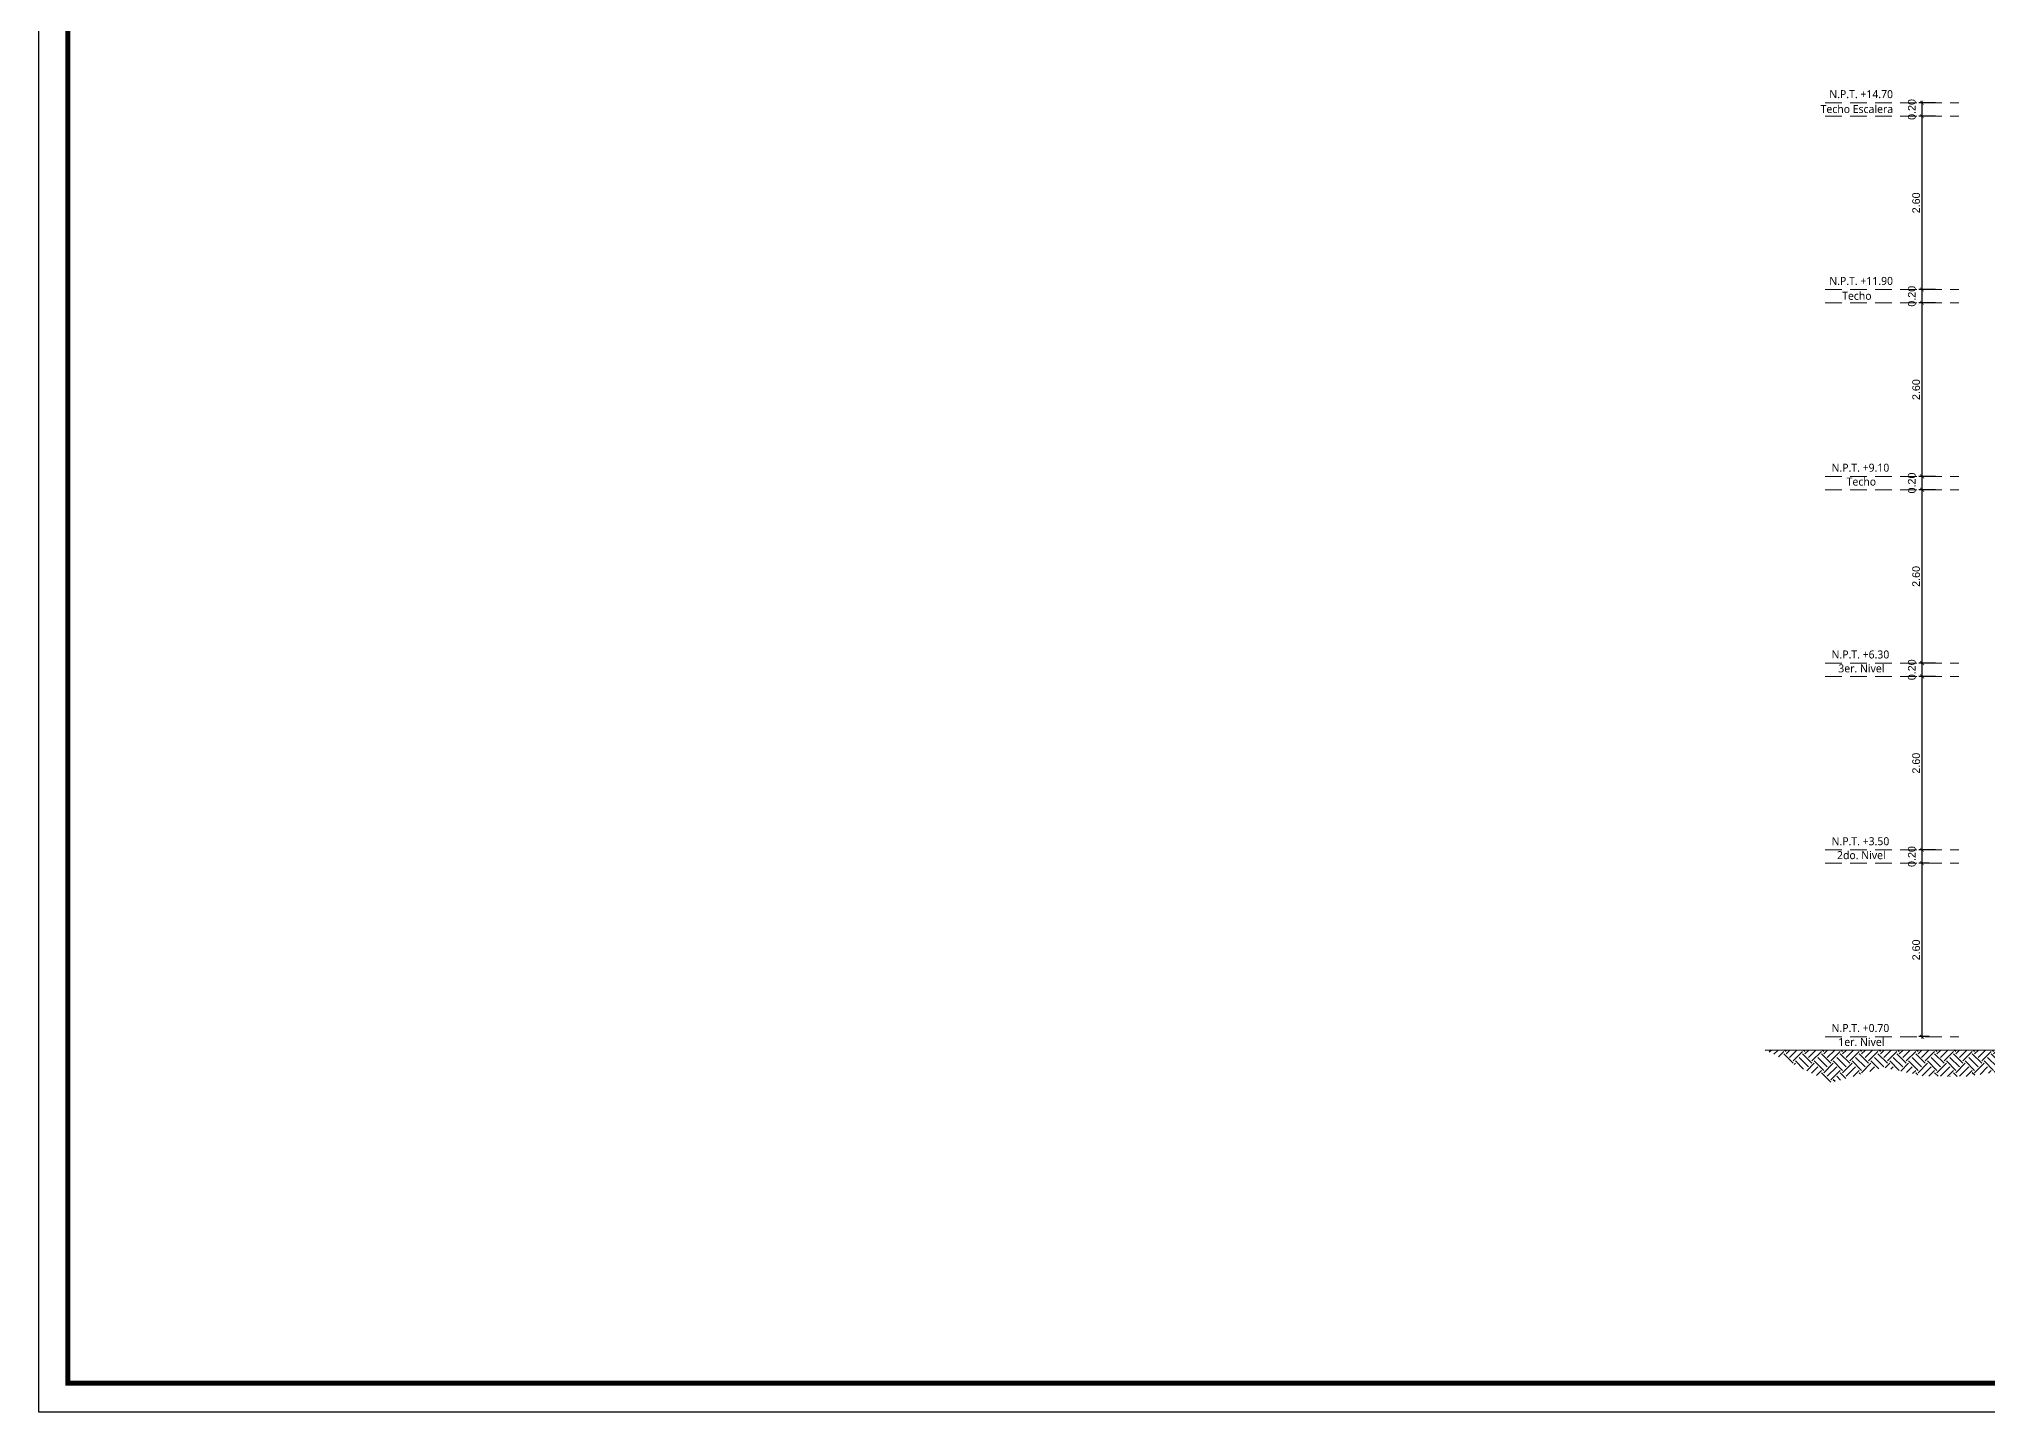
# Model space of a CAD drawing. Header units: feet. Extents: x -417 to 46, y -646 to -218.
# Drawn here: x -112.25 to -83.04, y -410.78 to -390.19 of the extents above; entities that cross this region are included whole.
import ezdxf

# ---------------------------------------------------------------- set-up
doc = ezdxf.new("R2010")
doc.units = ezdxf.units.FT
doc.header["$MEASUREMENT"] = 0
doc.linetypes.add('HIDDEN', pattern=[0.375, 0.25, -0.125])
for name, color, linetype in [('DIM', 10, 'Continuous'), ('MARCO', 7, 'Continuous'), ('RELLENO', 8, 'Continuous')]:
    doc.layers.add(name, color=color, linetype=linetype)
for name, color, linetype, lineweight in [('DIM-COTAS', 1, 'Continuous', 5), ('MB', 2, 'Continuous', 20), ('TXT', 2, 'Continuous', 9), ('VUELOS', 8, 'HIDDEN', 0)]:
    doc.layers.add(name, color=color, linetype=linetype, lineweight=lineweight)
doc.styles.add('ads', font='trebuc.ttf', dxfattribs={"height": 0.14})
doc.styles.get("Standard").update_dxf_attribs({"font": 'arial.ttf', "height": 0.115})
doc.dimstyles.new('KEILY', dxfattribs={"dimtxt": 0.115, "dimasz": 0.06, "dimexe": 0.05, "dimexo": 0.2, "dimgap": 0.03, "dimtad": 1, "dimzin": 1, "dimdsep": 46, "dimtxsty": 'Standard', "dimblk": 'ARCHTICK', "dimcen": 2.5, "dimdle": 0.03, "dimclrd": 256, "dimclre": 256, "dimclrt": 7, "dimadec": 0, "dimazin": 0, "dimtfac": 1, "dimtmove": 2, "dimatfit": 3, "dimfxl": 0.2, "dimfxlon": 1, "dimtolj": 1, "dimtzin": 1, "dimarcsym": 0})

# ---------------------------------------------------------------- blocks, each defined once
blk = doc.blocks.new('_ArchTick')
at = {"layer": 'DIM-COTAS', "color": 0, "const_width": 0.15}
blk.add_lwpolyline([(-0.5, -0.5), (0.5, 0.5)], dxfattribs=at)
blk = doc.blocks.new('*D2595')
at = {"layer": 'Defpoints', "color": 0, "transparency": 16777216}
for p in [(-84.016, -402.551), (-83.711, -402.551), (-83.711, -405.151)]:
    blk.add_point(p, dxfattribs=at)
at = {"layer": 'DIM', "lineweight": -2, "transparency": 16777216}
for p, q in [((-84.016, -405.181), (-84.016, -402.521)), ((-83.911, -402.551), (-84.066, -402.551)), ((-83.911, -405.151), (-84.066, -405.151))]:
    blk.add_line(p, q, dxfattribs=at)
at = {"layer": 'DIM', "lineweight": -2, "transparency": 16777216, "xscale": 0.06, "yscale": 0.06, "zscale": 0.06}
for p, rotation in [((-84.016, -402.551), 90), ((-84.016, -405.151), 270)]:
    blk.add_blockref('_ArchTick', p, dxfattribs=dict(at, rotation=rotation))
at = {"layer": 'DIM', "color": 7, "transparency": 16777216, "insert": (-84.104, -403.851), "char_height": 0.115, "attachment_point": 5, "rotation": 90}
blk.add_mtext('\\A1;2.60', dxfattribs=at)
blk = doc.blocks.new('*D2596')
at = {"layer": 'Defpoints', "color": 0, "transparency": 16777216}
for p in [(-84.016, -402.351), (-83.224, -402.351), (-83.711, -402.551)]:
    blk.add_point(p, dxfattribs=at)
at = {"layer": 'DIM', "lineweight": -2, "transparency": 16777216}
for p, q in [((-83.816, -402.351), (-84.066, -402.351)), ((-84.016, -402.581), (-84.016, -402.321)), ((-83.911, -402.551), (-84.066, -402.551))]:
    blk.add_line(p, q, dxfattribs=at)
at = {"layer": 'DIM', "lineweight": -2, "transparency": 16777216, "xscale": 0.06, "yscale": 0.06, "zscale": 0.06}
for p, rotation in [((-84.016, -402.351), 90), ((-84.016, -402.551), 270)]:
    blk.add_blockref('_ArchTick', p, dxfattribs=dict(at, rotation=rotation))
at = {"layer": 'DIM', "color": 7, "transparency": 16777216, "insert": (-84.169, -402.451), "char_height": 0.115, "attachment_point": 5, "rotation": 90}
blk.add_mtext('\\A1;0.20', dxfattribs=at)
blk = doc.blocks.new('*D2597')
at = {"layer": 'Defpoints', "color": 0, "transparency": 16777216}
for p in [(-84.016, -399.751), (-83.351, -399.751), (-83.224, -402.351)]:
    blk.add_point(p, dxfattribs=at)
at = {"layer": 'DIM', "lineweight": -2, "transparency": 16777216}
for p, q in [((-83.816, -399.751), (-84.066, -399.751)), ((-84.016, -402.381), (-84.016, -399.721)), ((-83.816, -402.351), (-84.066, -402.351))]:
    blk.add_line(p, q, dxfattribs=at)
at = {"layer": 'DIM', "lineweight": -2, "transparency": 16777216, "xscale": 0.06, "yscale": 0.06, "zscale": 0.06}
for p, rotation in [((-84.016, -399.751), 90), ((-84.016, -402.351), 270)]:
    blk.add_blockref('_ArchTick', p, dxfattribs=dict(at, rotation=rotation))
at = {"layer": 'DIM', "color": 7, "transparency": 16777216, "insert": (-84.104, -401.051), "char_height": 0.115, "attachment_point": 5, "rotation": 90}
blk.add_mtext('\\A1;2.60', dxfattribs=at)
blk = doc.blocks.new('*D2598')
at = {"layer": 'Defpoints', "color": 0, "transparency": 16777216}
for p in [(-84.016, -399.551), (-83.351, -399.551), (-83.351, -399.751)]:
    blk.add_point(p, dxfattribs=at)
at = {"layer": 'DIM', "lineweight": -2, "transparency": 16777216}
for p, q in [((-83.816, -399.551), (-84.066, -399.551)), ((-84.016, -399.781), (-84.016, -399.521)), ((-83.816, -399.751), (-84.066, -399.751))]:
    blk.add_line(p, q, dxfattribs=at)
at = {"layer": 'DIM', "lineweight": -2, "transparency": 16777216, "xscale": 0.06, "yscale": 0.06, "zscale": 0.06}
for p, rotation in [((-84.016, -399.551), 90), ((-84.016, -399.751), 270)]:
    blk.add_blockref('_ArchTick', p, dxfattribs=dict(at, rotation=rotation))
at = {"layer": 'DIM', "color": 7, "transparency": 16777216, "insert": (-84.169, -399.651), "char_height": 0.115, "attachment_point": 5, "rotation": 90}
blk.add_mtext('\\A1;0.20', dxfattribs=at)
blk = doc.blocks.new('*D2599')
at = {"layer": 'Defpoints', "color": 0, "transparency": 16777216}
for p in [(-84.016, -396.951), (-83.566, -396.951), (-83.351, -399.551)]:
    blk.add_point(p, dxfattribs=at)
at = {"layer": 'DIM', "lineweight": -2, "transparency": 16777216}
for p, q in [((-83.816, -396.951), (-84.066, -396.951)), ((-84.016, -399.581), (-84.016, -396.921)), ((-83.816, -399.551), (-84.066, -399.551))]:
    blk.add_line(p, q, dxfattribs=at)
at = {"layer": 'DIM', "lineweight": -2, "transparency": 16777216, "xscale": 0.06, "yscale": 0.06, "zscale": 0.06}
for p, rotation in [((-84.016, -396.951), 90), ((-84.016, -399.551), 270)]:
    blk.add_blockref('_ArchTick', p, dxfattribs=dict(at, rotation=rotation))
at = {"layer": 'DIM', "color": 7, "transparency": 16777216, "insert": (-84.104, -398.251), "char_height": 0.115, "attachment_point": 5, "rotation": 90}
blk.add_mtext('\\A1;2.60', dxfattribs=at)
blk = doc.blocks.new('*D2600')
at = {"layer": 'Defpoints', "color": 0, "transparency": 16777216}
for p in [(-84.016, -396.751), (-83.566, -396.751), (-83.566, -396.951)]:
    blk.add_point(p, dxfattribs=at)
at = {"layer": 'DIM', "lineweight": -2, "transparency": 16777216}
for p, q in [((-83.816, -396.751), (-84.066, -396.751)), ((-83.816, -396.951), (-84.066, -396.951)), ((-84.016, -396.981), (-84.016, -396.721))]:
    blk.add_line(p, q, dxfattribs=at)
at = {"layer": 'DIM', "lineweight": -2, "transparency": 16777216, "xscale": 0.06, "yscale": 0.06, "zscale": 0.06}
for p, rotation in [((-84.016, -396.751), 90), ((-84.016, -396.951), 270)]:
    blk.add_blockref('_ArchTick', p, dxfattribs=dict(at, rotation=rotation))
at = {"layer": 'DIM', "color": 7, "transparency": 16777216, "insert": (-84.169, -396.851), "char_height": 0.115, "attachment_point": 5, "rotation": 90}
blk.add_mtext('\\A1;0.20', dxfattribs=at)
blk = doc.blocks.new('*D2601')
at = {"layer": 'Defpoints', "color": 0, "transparency": 16777216}
for p in [(-84.016, -394.151), (-83.537, -394.151), (-83.566, -396.751)]:
    blk.add_point(p, dxfattribs=at)
at = {"layer": 'DIM', "lineweight": -2, "transparency": 16777216}
for p, q in [((-83.816, -394.151), (-84.066, -394.151)), ((-84.016, -396.781), (-84.016, -394.121)), ((-83.816, -396.751), (-84.066, -396.751))]:
    blk.add_line(p, q, dxfattribs=at)
at = {"layer": 'DIM', "lineweight": -2, "transparency": 16777216, "xscale": 0.06, "yscale": 0.06, "zscale": 0.06}
for p, rotation in [((-84.016, -394.151), 90), ((-84.016, -396.751), 270)]:
    blk.add_blockref('_ArchTick', p, dxfattribs=dict(at, rotation=rotation))
at = {"layer": 'DIM', "color": 7, "transparency": 16777216, "insert": (-84.104, -395.451), "char_height": 0.115, "attachment_point": 5, "rotation": 90}
blk.add_mtext('\\A1;2.60', dxfattribs=at)
blk = doc.blocks.new('*D2602')
at = {"layer": 'Defpoints', "color": 0, "transparency": 16777216}
for p in [(-84.016, -393.951), (-83.537, -393.951), (-83.537, -394.151)]:
    blk.add_point(p, dxfattribs=at)
at = {"layer": 'DIM', "lineweight": -2, "transparency": 16777216}
for p, q in [((-83.816, -393.951), (-84.066, -393.951)), ((-84.016, -394.181), (-84.016, -393.921)), ((-83.816, -394.151), (-84.066, -394.151))]:
    blk.add_line(p, q, dxfattribs=at)
at = {"layer": 'DIM', "lineweight": -2, "transparency": 16777216, "xscale": 0.06, "yscale": 0.06, "zscale": 0.06}
for p, rotation in [((-84.016, -393.951), 90), ((-84.016, -394.151), 270)]:
    blk.add_blockref('_ArchTick', p, dxfattribs=dict(at, rotation=rotation))
at = {"layer": 'DIM', "color": 7, "transparency": 16777216, "insert": (-84.169, -394.051), "char_height": 0.115, "attachment_point": 5, "rotation": 90}
blk.add_mtext('\\A1;0.20', dxfattribs=at)
blk = doc.blocks.new('*D2603')
at = {"layer": 'Defpoints', "color": 0, "transparency": 16777216}
for p in [(-84.016, -391.351), (-83.537, -391.351), (-83.566, -393.951)]:
    blk.add_point(p, dxfattribs=at)
at = {"layer": 'DIM', "lineweight": -2, "transparency": 16777216}
for p, q in [((-83.816, -391.351), (-84.066, -391.351)), ((-84.016, -393.981), (-84.016, -391.321)), ((-83.816, -393.951), (-84.066, -393.951))]:
    blk.add_line(p, q, dxfattribs=at)
at = {"layer": 'DIM', "lineweight": -2, "transparency": 16777216, "xscale": 0.06, "yscale": 0.06, "zscale": 0.06}
for p, rotation in [((-84.016, -391.351), 90), ((-84.016, -393.951), 270)]:
    blk.add_blockref('_ArchTick', p, dxfattribs=dict(at, rotation=rotation))
at = {"layer": 'DIM', "color": 7, "transparency": 16777216, "insert": (-84.104, -392.651), "char_height": 0.115, "attachment_point": 5, "rotation": 90}
blk.add_mtext('\\A1;2.60', dxfattribs=at)
blk = doc.blocks.new('*D2604')
at = {"layer": 'Defpoints', "color": 0, "transparency": 16777216}
for p in [(-84.016, -391.151), (-83.537, -391.151), (-83.537, -391.351)]:
    blk.add_point(p, dxfattribs=at)
at = {"layer": 'DIM', "lineweight": -2, "transparency": 16777216}
for p, q in [((-84.016, -391.381), (-84.016, -391.121)), ((-83.816, -391.151), (-84.066, -391.151)), ((-83.816, -391.351), (-84.066, -391.351))]:
    blk.add_line(p, q, dxfattribs=at)
at = {"layer": 'DIM', "lineweight": -2, "transparency": 16777216, "xscale": 0.06, "yscale": 0.06, "zscale": 0.06}
for p, rotation in [((-84.016, -391.151), 90), ((-84.016, -391.351), 270)]:
    blk.add_blockref('_ArchTick', p, dxfattribs=dict(at, rotation=rotation))
at = {"layer": 'DIM', "color": 7, "transparency": 16777216, "insert": (-84.169, -391.251), "char_height": 0.115, "attachment_point": 5, "rotation": 90}
blk.add_mtext('\\A1;0.20', dxfattribs=at)

msp = doc.modelspace()

# ---------------------------------------------------------------- hatches: boundary and pattern name
at = {"layer": 'RELLENO'}
h = msp.add_hatch(dxfattribs=at)
h.set_pattern_fill('EARTH', color=256, scale=0.8, angle=45)
h.set_pattern_definition([(45, (115.43466, -170.75606), (3e-17, 0.28284271), [0.2, -0.2]), (45, (115.38163, -170.70303), (3e-17, 0.28284271), [0.2, -0.2]), (45, (115.3286, -170.65), (3e-17, 0.28284271), [0.2, -0.2]), (135, (115.3286, -170.61464), (-0.28284271, 6e-17), [0.2, -0.2]), (135, (115.38163, -170.5616), (-0.28284271, 6e-17), [0.2, -0.2]), (135, (115.43466, -170.50857), (-0.28284271, 6e-17), [0.2, -0.2])])
h.paths.add_polyline_path([(-86.369, -405.3515), (-85.3773, -405.8426), (-84.6004, -405.6143), (-83.9949, -405.7398), (-83.3779, -405.7513), (-82.5439, -405.6257), (-81.7441, -405.6942), (-81.1797, -405.6942), (-81.1797, -405.3515)])

# ---------------------------------------------------------------- linework, layer by layer
at = {"layer": 'MARCO'}
msp.add_lwpolyline([(-112.2526, -368.7786), (-47.7526, -368.7786), (-47.7526, -410.7786), (-112.2526, -410.7786)], close=True, dxfattribs=at)
at = {"layer": 'MARCO', "const_width": 0.075}
msp.add_lwpolyline([(-54.925, -369.2126), (-111.8185, -369.2126), (-111.8185, -410.3446), (-54.925, -410.3446)], close=True, dxfattribs=at)
at = {"layer": 'MB'}
msp.add_line((-86.369, -405.3515), (-81.1797, -405.3515), dxfattribs=at)
at = {"layer": 'VUELOS'}
for p, q in [((-85.469, -391.1515), (-83.466, -391.1515)), ((-85.469, -391.3515), (-83.466, -391.3515)), ((-85.469, -393.9515), (-83.466, -393.9515)), ((-85.469, -394.1515), (-83.466, -394.1515)), ((-85.469, -396.7515), (-83.466, -396.7515)), ((-85.469, -396.9515), (-83.466, -396.9515)), ((-85.469, -399.5515), (-83.466, -399.5515)), ((-85.469, -399.7515), (-83.466, -399.7515)), ((-85.469, -402.3515), (-83.466, -402.3515)), ((-85.469, -402.5515), (-83.466, -402.5515)), ((-85.469, -405.1515), (-83.466, -405.1515))]:
    msp.add_line(p, q, dxfattribs=at)

# ---------------------------------------------------------------- texts
at = {"layer": 'TXT', "char_height": 0.12, "width": 3.744, "attachment_point": 2, "style": 'ads'}
for s, insert in [('N.P.T. +14.70', (-84.9291, -390.9614)), ('Techo Escalera', (-84.9932, -391.1843)), ('N.P.T. +11.90', (-84.9291, -393.7614)), ('Techo ', (-84.9932, -393.9843)), ('N.P.T. +9.10', (-84.9399, -396.5614)), ('Techo', (-84.9255, -396.7701)), ('N.P.T. +6.30', (-84.9399, -399.3614)), ('3er. Nivel', (-84.9255, -399.5701)), ('N.P.T. +3.50', (-84.9399, -402.1614)), ('2do. Nivel', (-84.9255, -402.3701)), ('N.P.T. +0.70', (-84.9399, -404.9614)), ('1er. Nivel', (-84.9255, -405.1701))]:
    msp.add_mtext(s, dxfattribs=dict(at, insert=insert))

# ---------------------------------------------------------------- dimensions: what is measured, and where the dimension line sits
at = {"layer": 'DIM'}
for base, p1, p2, picture, middle in [((-84.0158, -391.1515), (-83.5368, -391.3515), (-83.5368, -391.1515), '*D2604', (-84.1695, -391.2515)), ((-84.0158, -391.3515), (-83.5661, -393.9515), (-83.5368, -391.3515), '*D2603', (-84.1045, -392.6515)), ((-84.0158, -393.9515), (-83.5368, -394.1515), (-83.5368, -393.9515), '*D2602', (-84.1695, -394.0515)), ((-84.0158, -394.1515), (-83.5661, -396.7515), (-83.5368, -394.1515), '*D2601', (-84.1045, -395.4515)), ((-84.0158, -396.7515), (-83.5661, -396.9515), (-83.5661, -396.7515), '*D2600', (-84.1695, -396.8515)), ((-84.0158, -396.9515), (-83.3513, -399.5515), (-83.5661, -396.9515), '*D2599', (-84.1045, -398.2515)), ((-84.0158, -399.5515), (-83.3513, -399.7515), (-83.3513, -399.5515), '*D2598', (-84.1695, -399.6515)), ((-84.0158, -399.7515), (-83.2242, -402.3515), (-83.3513, -399.7515), '*D2597', (-84.1045, -401.0515)), ((-84.0158, -402.3515), (-83.711, -402.5515), (-83.2242, -402.3515), '*D2596', (-84.1695, -402.4515)), ((-84.0158, -402.5515), (-83.711, -405.1515), (-83.711, -402.5515), '*D2595', (-84.1045, -403.8515))]:
    dim = msp.add_linear_dim(base=base, p1=p1, p2=p2, angle=90, dimstyle='KEILY', dxfattribs=at)
    dim.commit()
    dim.dimension.update_dxf_attribs({"geometry": picture, "text_midpoint": middle})

doc.saveas('drawing.dxf')
